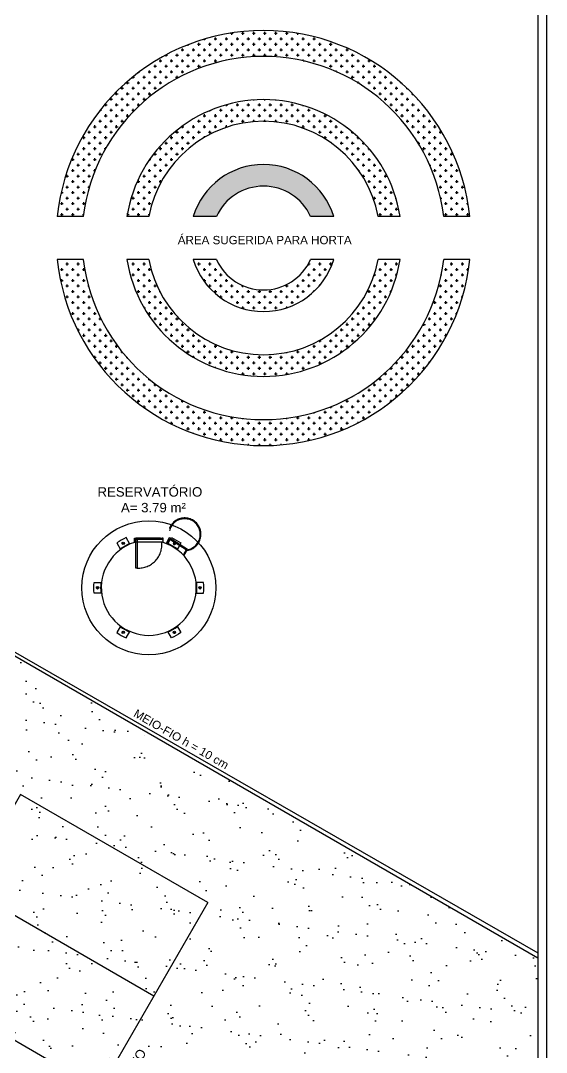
# Model space of a CAD drawing. Header units: millimetres. Extents: x 302 to 436, y 121 to 202.
# Drawn here: x 395.76 to 407.93, y 160.15 to 184.02 of the extents above; entities that cross this region are included whole.
import ezdxf

# ---------------------------------------------------------------- set-up
doc = ezdxf.new("R2010")
doc.units = ezdxf.units.MM
doc.linetypes.add('HIDDEN', pattern=[9.525, 6.35, -3.175])
doc.linetypes.add('TRAÇO-2PTOS_P', pattern=[0.625, 0.25, -0.125, 0, -0.125, 0, -0.125])
for name, color, linetype in [('251', 251, 'Continuous'), ('A-MURO', 2, 'Continuous'), ('A-PISOS-NIVEL', 1, 'Continuous'), ('ARQ-ALV-VISTA1', 1, 'Continuous'), ('ARQ-ALV-VISTA2', 2, 'Continuous'), ('ARQ-COB-PROJ', 8, 'TRAÇO-2PTOS_P'), ('ARQ-PIS-VISTA', 8, 'Continuous'), ('ARQ-TXT-1_050', 2, 'Continuous'), ('ARQ-TXT-1_075', 2, 'Continuous'), ('EST-MET-CORTE', 5, 'Continuous'), ('PRES-AZUL', 164, 'Continuous')]:
    doc.layers.add(name, color=color, linetype=linetype)
doc.styles.add('ESC-50-A20', font='arial.ttf', dxfattribs={"height": 0.1})
pattern_1 = [(0, (148.40046, 130.1281), (0.127, 0.127), [0.0635, -0.1905]), (90, (148.43221, 130.09635), (-0.127, 0.127), [0.0635, -0.1905])]
pattern_2 = [(0, (148.40046, 130.1281), (0.127, 0.127), [0.0635, -0.1905]), (90, (148.43221, 130.09635), (-0.127, 0.127), [0.0635, -0.1905])]

msp = doc.modelspace()

# ---------------------------------------------------------------- hatches: boundary and pattern name
at = {"layer": 'ARQ-PIS-VISTA'}
h = msp.add_hatch(dxfattribs=at)
h.set_pattern_fill('CROSS', color=256, scale=0.02)
h.set_pattern_definition(pattern_1)
h.paths.add_polyline_path([(390.727, 187.899), (390.627, 187.899), (390.627, 187.824), (390.727, 187.824)])
h.paths.add_polyline_path([(399.761, 179.488), (400.295, 179.488, -0.641689), (402.477, 179.488), (403.01, 179.488, 0.738549)])
h = msp.add_hatch(dxfattribs=at)
h.set_pattern_fill('CROSS', color=256, scale=0.02)
h.set_pattern_definition(pattern_2)
h.paths.add_polyline_path([(390.727, 187.899), (390.627, 187.899), (390.627, 187.824), (390.727, 187.824)])
h.paths.add_polyline_path([(399.761, 179.488), (400.295, 179.488, -0.641689), (402.477, 179.488), (403.01, 179.488, 0.738549)])
h = msp.add_hatch(dxfattribs=at)
h.set_pattern_fill('CROSS', color=256, scale=0.02)
h.set_pattern_definition(pattern_1)
h.paths.add_polyline_path([(398.225, 179.488), (398.732, 179.488, -0.829156), (404.039, 179.488), (404.546, 179.488, 0.854242)], flags=17)
h.paths.add_polyline_path([(396.612, 179.488), (397.216, 179.488, -0.887262), (405.556, 179.488), (406.16, 179.488, 0.900733)])
h.paths.add_polyline_path([(403.01, 178.488), (402.477, 178.488, -0.641689), (400.295, 178.488), (399.761, 178.488, 0.738549)], flags=16)
h.paths.add_polyline_path([(404.546, 178.488), (404.039, 178.488, -0.829156), (398.732, 178.488), (398.225, 178.488, 0.854242)], flags=17)
h.paths.add_polyline_path([(406.16, 178.488), (405.556, 178.488, -0.887262), (397.216, 178.488), (396.612, 178.488, 0.900733)])
h = msp.add_hatch(dxfattribs=at)
h.set_pattern_fill('CROSS', color=256, scale=0.02)
h.set_pattern_definition(pattern_2)
h.paths.add_polyline_path([(398.225, 179.488), (398.732, 179.488, -0.829156), (404.039, 179.488), (404.546, 179.488, 0.854242)], flags=17)
h.paths.add_polyline_path([(396.612, 179.488), (397.216, 179.488, -0.887262), (405.556, 179.488), (406.16, 179.488, 0.900733)])
h.paths.add_polyline_path([(403.01, 178.488), (402.477, 178.488, -0.641689), (400.295, 178.488), (399.761, 178.488, 0.738549)], flags=16)
h.paths.add_polyline_path([(404.546, 178.488), (404.039, 178.488, -0.829156), (398.732, 178.488), (398.225, 178.488, 0.854242)], flags=17)
h.paths.add_polyline_path([(406.16, 178.488), (405.556, 178.488, -0.887262), (397.216, 178.488), (396.612, 178.488, 0.900733)])
h = msp.add_hatch(dxfattribs=at)
h.set_pattern_fill('AR-SAND', color=256, scale=0.02, angle=165)
h.set_pattern_definition([(202.5, (6.1451, 111.29275), (-0.2224287, -0.9537561), [0, -0.77216, 0, -0.8636, 0, -0.8255]), (172.5, (6.1451, 111.2927), (-1.2394683, -1.1521094), [0, -0.41656, 0, -0.69596, 0, -0.2667]), (132.5, (6.7487, 111.131), (-1.5288239, 0.4066714), [0, -0.254, 0, -0.9144, 0, -1.1938]), (122.5, (6.7487, 111.131), (-1.5904745, -0.0354205), [0, -0.127, 0, -0.59944, 0, -0.6858])])
h.paths.add_polyline_path([(397.462, 151.865), (390.081, 156.065), (395.765, 166.12), (391.068, 168.829), (392.417, 171.168), (407.732, 162.334), (407.732, 149.349), (405.74, 149.349), (404.269, 151.897)])

# ---------------------------------------------------------------- linework, layer by layer
at = {"layer": '251', "color": 251}
for p, q in [((407.732, 162.334), (392.417, 171.168)), ((392.455, 171.233), (407.732, 162.453)), ((400.096, 163.622), (395.765, 166.12)), ((398.847, 161.456), (394.515, 163.954)), ((400.096, 163.622), (394.35, 153.66)), ((397.597, 159.29), (393.266, 161.789))]:
    msp.add_line(p, q, dxfattribs=at)
at = {"layer": 'A-MURO'}
for p, q in [((407.932, 199.249), (407.932, 149.249)), ((407.732, 199.049), (407.732, 149.249))]:
    msp.add_line(p, q, dxfattribs=at)
at = {"layer": 'A-PISOS-NIVEL', "color": 1}
msp.add_line((395.765, 166.12), (389.969, 156.072), dxfattribs=at)
at = {"layer": 'ARQ-ALV-VISTA1', "ltscale": 0.1}
for p, q in [((398.111, 171.934), (398.166, 171.919)), ((399.35, 171.934), (399.296, 171.919)), ((397.525, 170.919), (397.565, 170.879)), ((399.938, 170.919), (399.897, 170.879)), ((398.146, 169.843), (398.131, 169.899)), ((399.316, 169.843), (399.331, 169.899))]:
    msp.add_line(p, q, dxfattribs=at)
for points in [[(398.293, 171.908), (398.206, 172.06, 0.044204), (397.99, 171.935), (398.077, 171.783)], [(399.239, 172.03), (399.256, 172.06, -0.044204), (399.473, 171.935), (399.45, 171.895)], [(397.638, 170.774), (397.464, 170.774, -0.044204), (397.464, 171.024), (397.638, 171.024)], [(399.824, 170.774), (399.999, 170.774, 0.044204), (399.999, 171.024), (399.824, 171.024)], [(398.077, 170.014), (397.99, 169.863, 0.044204), (398.206, 169.738), (398.294, 169.889)], [(399.385, 170.014), (399.472, 169.863, -0.044204), (399.256, 169.738), (399.169, 169.889)]]:
    msp.add_lwpolyline(points, format="xyb", dxfattribs=at)
for points in [[(399.169, 171.908), (399.228, 172.012)], [(399.439, 171.876), (399.385, 171.783)]]:
    msp.add_lwpolyline(points, dxfattribs=at)
for centre, radius in [((398.732, 170.899), 1.55), ((398.139, 171.927), 0.0285), ((397.545, 170.899), 0.0285), ((399.917, 170.899), 0.0285), ((398.139, 169.871), 0.0285), ((399.323, 169.871), 0.0285)]:
    msp.add_circle(centre, radius, dxfattribs=at)
for centre, radius, start, end in [((398.803, 170.775), 1.258, 114.3366, 125.6634), ((398.659, 170.775), 1.258, 54.3366, 65.6634), ((399.324, 171.927), 0.0285, 102.5365, 11.9947), ((398.875, 170.899), 1.258, 174.3366, 185.6634), ((398.588, 170.899), 1.258, 354.3366, 5.6634), ((398.804, 171.023), 1.258, 234.3366, 245.6634), ((398.659, 171.023), 1.258, 294.3366, 305.6634)]:
    msp.add_arc(centre, radius, start, end, dxfattribs=at)
at = {"layer": 'ARQ-ALV-VISTA2', "ltscale": 0.1}
for p, q in [((399.206, 172.051), (399.133, 171.923)), ((399.628, 171.781), (399.206, 172.051)), ((399.217, 172.019), (399.157, 171.915)), ((399.596, 171.776), (399.217, 172.019)), ((399.596, 171.776), (399.534, 171.669)), ((399.553, 171.651), (399.628, 171.781))]:
    msp.add_line(p, q, dxfattribs=at)
at = {"layer": 'ARQ-ALV-VISTA2', "color": 6, "ltscale": 0.1}
msp.add_arc((398.731, 170.899), 1.1, 107.6647, 72.2178, dxfattribs=at)
at = {"layer": 'ARQ-COB-PROJ', "linetype": 'HIDDEN', "ltscale": 0.04}
for p, q in [((399.253, 172.325), (399.238, 172.334)), ((399.46, 172.482), (399.455, 172.499)), ((399.906, 172.239), (399.922, 172.244)), ((399.874, 171.957), (399.888, 171.949))]:
    msp.add_line(p, q, dxfattribs=at)
msp.add_lwpolyline([(399.728, 172.455), (399.737, 172.47)], dxfattribs=at)
at = {"layer": 'ARQ-COB-PROJ', "color": 1, "linetype": 'HIDDEN', "ltscale": 0.25}
msp.add_lwpolyline([(398.462, 171.353), (398.432, 171.353), (398.432, 172.016), (398.462, 172.016)], close=True, dxfattribs=at)
at = {"layer": 'ARQ-COB-PROJ', "linetype": 'HIDDEN', "ltscale": 0.04}
for centre in [(399.246, 172.329), (399.458, 172.49), (399.732, 172.462), (399.914, 172.241), (399.881, 171.953)]:
    msp.add_circle(centre, 0.00833, dxfattribs=at)
at = {"layer": 'ARQ-COB-PROJ', "color": 1, "linetype": 'HIDDEN', "ltscale": 0.25}
for centre, radius, start, end in [((399.56, 172.136), 0.378, 278.7573, 195.7453), ((399.561, 172.135), 0.361, 275.5395, 198.3534), ((398.487, 171.901), 0.548, 267.5682, 5.4773)]:
    msp.add_arc(centre, radius, start, end, dxfattribs=at)
at = {"layer": 'ARQ-PIS-VISTA'}
for p, q in [((397.216, 179.488), (396.612, 179.488)), ((397.216, 179.488), (396.612, 179.488)), ((398.732, 179.488), (398.225, 179.488)), ((398.732, 179.488), (398.225, 179.488)), ((400.295, 179.488), (399.761, 179.488)), ((400.295, 179.488), (399.761, 179.488)), ((403.01, 179.488), (402.477, 179.488)), ((403.01, 179.488), (402.477, 179.488)), ((404.546, 179.488), (404.039, 179.488)), ((404.546, 179.488), (404.039, 179.488)), ((406.16, 179.488), (405.556, 179.488)), ((406.16, 179.488), (405.556, 179.488)), ((397.216, 178.488), (396.612, 178.488)), ((397.216, 178.488), (396.612, 178.488)), ((398.732, 178.488), (398.225, 178.488)), ((398.732, 178.488), (398.225, 178.488)), ((400.295, 178.488), (399.761, 178.488)), ((400.295, 178.488), (399.761, 178.488)), ((403.01, 178.488), (402.477, 178.488)), ((403.01, 178.488), (402.477, 178.488)), ((404.546, 178.488), (404.039, 178.488)), ((404.546, 178.488), (404.039, 178.488)), ((406.16, 178.488), (405.556, 178.488)), ((406.16, 178.488), (405.556, 178.488))]:
    msp.add_line(p, q, dxfattribs=at)
for radius, start, end in [(4.8, 5.9792, 174.0208), (4.8, 5.9792, 174.0208), (4.2, 6.8371, 173.1629), (4.2, 6.8371, 173.1629), (3.2, 8.9893, 171.0107), (3.2, 8.9893, 171.0107), (2.7, 10.6719, 169.3281), (2.7, 10.6719, 169.3281), (1.7, 17.1046, 162.8954), (1.7, 17.1046, 162.8954), (1.2, 24.6243, 155.3757), (1.2, 24.6243, 155.3757), (4.8, 185.9792, 354.0208), (4.8, 185.9792, 354.0208), (4.2, 186.8371, 353.1629), (4.2, 186.8371, 353.1629), (3.2, 188.9893, 351.0107), (3.2, 188.9893, 351.0107), (2.7, 190.6719, 349.3281), (2.7, 190.6719, 349.3281), (1.7, 197.1046, 342.8954), (1.7, 197.1046, 342.8954), (1.2, 204.6243, 335.3757), (1.2, 204.6243, 335.3757)]:
    msp.add_arc((401.386, 178.988), radius, start, end, dxfattribs=at)
at = {"layer": 'EST-MET-CORTE', "color": 6}
for p, q in [((398.397, 171.947), (398.397, 172.046)), ((399.067, 171.947), (399.067, 172.046))]:
    msp.add_line(p, q, dxfattribs=at)
at = {"layer": 'EST-MET-CORTE', "color": 2, "ltscale": 0.1}
for p, q in [((399.002, 172.046), (398.462, 172.046)), ((399.002, 172.016), (398.462, 172.016))]:
    msp.add_line(p, q, dxfattribs=at)
at = {"layer": 'EST-MET-CORTE', "color": 3, "ltscale": 0.1}
for points in [[(398.427, 172.046), (398.427, 172.016), (398.397, 172.016), (398.397, 172.046)], [(398.432, 172.046), (398.432, 172.016), (398.462, 172.016), (398.462, 172.046)], [(399.032, 172.046), (399.032, 172.016), (399.002, 172.016), (399.002, 172.046)], [(399.037, 172.046), (399.037, 172.016), (399.067, 172.016), (399.067, 172.046)]]:
    msp.add_lwpolyline(points, close=True, dxfattribs=at)
at = {"layer": 'PRES-AZUL', "ltscale": 0.1}
msp.add_line((399.067, 171.953), (398.397, 171.953), dxfattribs=at)
at = {"layer": 'PRES-AZUL', "color": 1, "ltscale": 0.1}
msp.add_line((399.002, 172.031), (398.462, 172.031), dxfattribs=at)

# ---------------------------------------------------------------- texts
at = {"layer": 'ARQ-TXT-1_050', "insert": (396.726, 173.226), "char_height": 0.21845, "attachment_point": 1, "style": 'ESC-50-A20'}
msp.add_mtext_dynamic_manual_height_columns('\\pi0.81828;RESERVATÓRIO     \\P\\pi1.3616;A= 3.79 m²', width=3.27851, gutter_width=1, heights=[0], dxfattribs=at)
at = {"layer": 'ARQ-TXT-1_050', "insert": (396.906, 157.506), "char_height": 0.21845, "attachment_point": 1, "rotation": 60.0228, "style": 'ESC-50-A20'}
msp.add_mtext_dynamic_manual_height_columns('\\pi0.31741;ESTACIONAMENTO     \\P\\pi0.81348;A= 225.72 m²', width=3.27851, gutter_width=1, heights=[0], dxfattribs=at)
at = {"layer": 'ARQ-TXT-1_075', "style": 'ESC-50-A20'}
msp.add_text('ÁREA SUGERIDA PARA HORTA', height=0.192, dxfattribs=at).set_placement((399.402, 178.845))
at = {"layer": 'ARQ-TXT-1_075', "insert": (398.154, 168.276), "char_height": 0.192, "width": 3.14305, "attachment_point": 1, "rotation": 330.0228, "style": 'ESC-50-A20'}
msp.add_mtext('\\pi0.34933;MEIO-FIO h = 10 cm', dxfattribs=at)

doc.saveas('drawing.dxf')
